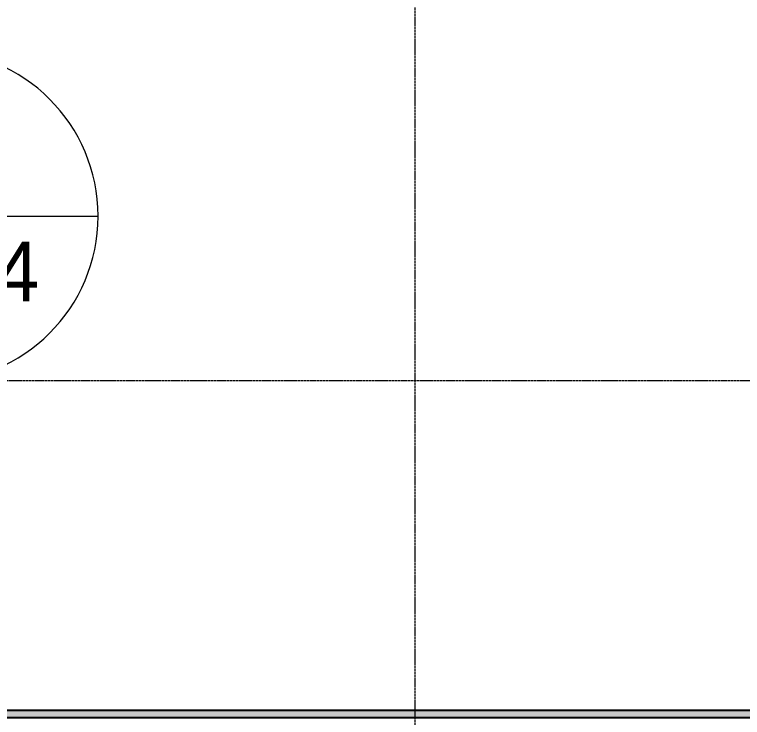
# Model space of a CAD drawing. Header units: inches. Extents: x -23445 to -32, y -314 to 853.
# Drawn here: x -18063.3 to -17852.5, y 164.1 to 367.8 of the extents above; entities that cross this region are included whole.
import ezdxf

# ---------------------------------------------------------------- set-up
doc = ezdxf.new("R2010")
doc.units = ezdxf.units.IN
doc.header["$MEASUREMENT"] = 0
doc.linetypes.add('Grid Line 1_2_', pattern=[0.875, 0.5, -0.125, 0.125, -0.125])
for name, color, linetype, lineweight in [('A-ANNO-SYMB', 150, 'Continuous', 9), ('A-FLOR-LEVL', 51, 'Continuous', 9), ('A-ROOF', 132, 'Continuous', 9), ('S-GRID', 1, 'Continuous', 9)]:
    doc.layers.add(name, color=color, linetype=linetype, lineweight=lineweight)
doc.styles.add('Century Gothic', font='GOTHIC.TTF', dxfattribs={"height": 17.245342})

# ---------------------------------------------------------------- blocks, each defined once
blk = doc.blocks.new('Section - Callout Head-19020-Building Section - East_West looking South _ Fitness Center')
at = {"layer": 'A-ANNO-SYMB'}
blk.add_line((-22215.04, 361.61), (-22119.04, 361.61), dxfattribs=at)
for start, end in [(0, 180), (180, 360)]:
    blk.add_arc((-22167.04, 361.61), 48, start, end, dxfattribs=at)

msp = doc.modelspace()

# ---------------------------------------------------------------- hatches: boundary and pattern name
at = {"layer": 'A-ROOF'}
msp.add_hatch(color=256, dxfattribs=at).paths.add_polyline_path([(-18818.03, 164.12), (-15356.53, 164.12), (-15356.53, 166.12), (-18818.03, 166.12), (-18818.03, 164.37)], flags=0)

# ---------------------------------------------------------------- linework, layer by layer
at = {"layer": 'A-FLOR-LEVL', "linetype": 'Grid Line 1_2_'}
msp.add_line((-19102.71, 261.75), (-13613.95, 261.75), dxfattribs=at)
at = {"layer": 'A-ROOF', "lineweight": 25}
for p, q in [((-15356.53, 166.12), (-18818.03, 166.12)), ((-18814.53, 164.12), (-15356.53, 164.12))]:
    msp.add_line(p, q, dxfattribs=at)
at = {"layer": 'S-GRID', "linetype": 'Grid Line 1_2_'}
msp.add_line((-17947.28, -273.16), (-17947.28, 671.89), dxfattribs=at)
msp.add_line((-17947.28, -273.16), (-17947.28, 671.89), dxfattribs=at)

# ---------------------------------------------------------------- block references
at = {"layer": 'A-ANNO-SYMB'}
msp.add_blockref('Section - Callout Head-19020-Building Section - East_West looking South _ Fitness Center', (4079.93, -52.27), dxfattribs=at)

# ---------------------------------------------------------------- texts
at = {"layer": 'A-ANNO-SYMB', "insert": (-18086.83, 301.94), "char_height": 17.245, "width": 77.76, "attachment_point": 2, "line_spacing_factor": 0.984117, "style": 'Century Gothic'}
msp.add_mtext('A-404', dxfattribs=at)

doc.saveas('drawing.dxf')
